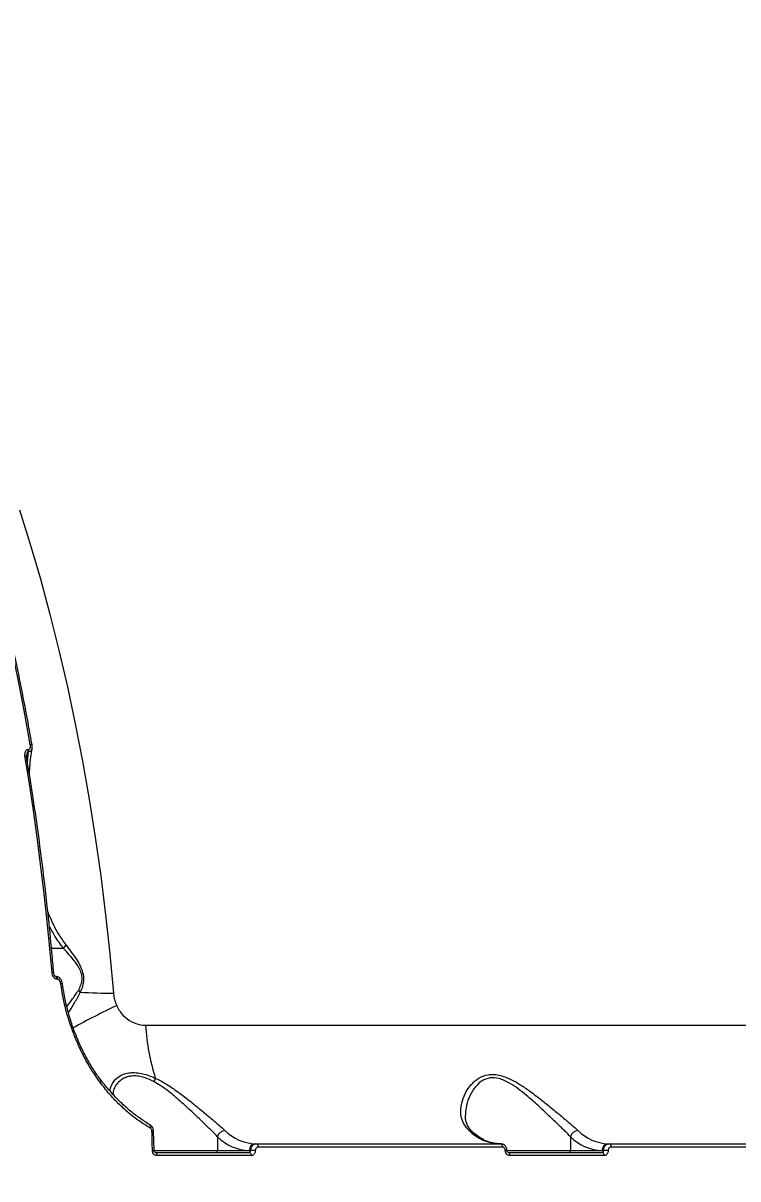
# Model space of a CAD drawing. Header units: millimetres. Extents: x -7735 to 7893, y -6545 to 6034.
# Drawn here: x 3101.2 to 3309.5, y 273.9 to 610.5 of the extents above; entities that cross this region are included whole.
import ezdxf

# ---------------------------------------------------------------- set-up
doc = ezdxf.new("R2010")
doc.units = ezdxf.units.MM
doc.layers.add('DIKOM_ОБЪЕКТ', color=7, linetype='Continuous')
doc.layers.add('DIKOM_РАЗМЕР_ОБЪЕКТА', color=7, linetype='Continuous')
doc.styles.add('style1', font='arial.ttf', dxfattribs={"width": 0.8})
doc.dimstyles.new('1-50', dxfattribs={"dimtxt": 300, "dimasz": 200, "dimexe": 100, "dimexo": 0, "dimgap": 100, "dimtad": 1, "dimtxsty": 'style1', "dimcen": 200, "dimclrd": 7, "dimclre": 7, "dimclrt": 7, "dimadec": 1, "dimazin": 2, "dimtfac": 1, "dimtmove": 0, "dimatfit": 2, "dimfxl": 0, "dimlwd": 25, "dimlwe": 18, "dimarcsym": 0})

# ---------------------------------------------------------------- blocks, each defined once
blk = doc.blocks.new('*D0')
at = {"layer": 'Defpoints', "color": 0, "transparency": 16777216}
for p in [(5893.22, 882.1), (-4595.74, 266.13), (5893.22, -5840.17)]:
    blk.add_point(p, dxfattribs=at)
at = {"layer": 'DIKOM_РАЗМЕР_ОБЪЕКТА', "color": 7, "lineweight": 18, "transparency": 16777216}
for p, q in [((5893.22, 882.1), (5893.22, -5940.17)), ((-4595.74, 266.13), (-4595.74, -5940.17))]:
    blk.add_line(p, q, dxfattribs=at)
at = {"layer": 'DIKOM_РАЗМЕР_ОБЪЕКТА', "color": 7, "lineweight": 25, "transparency": 16777216}
blk.add_line((-4395.74, -5840.17), (5693.22, -5840.17), dxfattribs=at)
at = {"layer": 'DIKOM_РАЗМЕР_ОБЪЕКТА', "color": 7, "transparency": 16777216}
for points in [[(-4395.74, -5806.84), (-4395.74, -5873.51), (-4595.74, -5840.17)], [(5693.22, -5806.84), (5693.22, -5873.51), (5893.22, -5840.17)]]:
    blk.add_solid(points, dxfattribs=at)
at = {"layer": 'DIKOM_РАЗМЕР_ОБЪЕКТА', "color": 7, "transparency": 16777216, "insert": (648.74, -5587), "char_height": 300, "attachment_point": 5, "style": 'style1'}
blk.add_mtext('10450', dxfattribs=at)

msp = doc.modelspace()

# ---------------------------------------------------------------- linework, layer by layer
at = {"layer": 'DIKOM_ОБЪЕКТ', "color": 7, "linetype": 'Continuous', "lineweight": 15}
for p, q in [((3102.611, 398.331), (3102.25, 396.329)), ((3102.448, 395.147), (3102.715, 398.331)), ((3102.715, 398.331), (3102.611, 398.331)), ((3102.614, 398.978), (3102.718, 398.978)), ((3112.939, 341.042), (3109.439, 341.042)), ((3110.613, 332.872), (3110.553, 332.872)), ((3111.122, 332.029), (3111.041, 332.029)), ((3112.633, 330.711), (3112.633, 330.716)), ((3136.855, 318.628), (3436.863, 318.628)), ((3139.334, 282.145), (3139.204, 287.765)), ((3157.85, 286.176), (3157.85, 282.125)), ((3260.71, 286.176), (3260.71, 282.125)), ((3168.833, 284.125), (3169.172, 284.125)), ((3169.172, 284.125), (3240.317, 284.125)), ((3240.832, 283.166), (3169.687, 283.166)), ((3271.692, 284.125), (3272.032, 284.125)), ((3272.032, 284.125), (3343.177, 284.125)), ((3343.692, 283.166), (3272.547, 283.166)), ((3139.304, 282.125), (3157.85, 282.125)), ((3139.648, 281.625), (3167.078, 281.625)), ((3167.592, 280.66), (3140.163, 280.66)), ((3157.85, 282.125), (3167.118, 282.125)), ((3167.118, 282.125), (3167.478, 282.125)), ((3242.164, 282.125), (3260.71, 282.125)), ((3242.508, 281.625), (3269.938, 281.625)), ((3270.452, 280.66), (3243.023, 280.66)), ((3260.71, 282.125), (3269.978, 282.125)), ((3269.978, 282.125), (3270.338, 282.125))]:
    msp.add_line(p, q, dxfattribs=at)
at = {"layer": 'DIKOM_ОБЪЕКТ', "color": 7, "linetype": 'Continuous', "lineweight": 15, "flags": 128}
for points in [[(3100.144, 468.765), (3103.249, 458.795), (3106.196, 448.645), (3108.983, 438.326), (3111.606, 427.847), (3114.063, 417.217), (3116.353, 406.446), (3118.472, 395.545), (3120.419, 384.524), (3122.191, 373.392), (3123.788, 362.161), (3125.208, 350.84), (3126.45, 339.441), (3127.511, 327.973)], [(3103.27, 400.437), (3101.78, 408.72), (3100.202, 416.94), (3098.536, 425.095), (3096.781, 433.18), (3094.941, 441.193), (3093.015, 449.129), (3091.004, 456.985), (3088.908, 464.758)], [(3103.767, 400.288), (3103.761, 400.307), (3103.723, 400.351), (3103.651, 400.388), (3103.55, 400.415), (3103.421, 400.431), (3103.27, 400.437)], [(3109.594, 333.971), (3108.883, 341.923), (3108.093, 349.846), (3107.226, 357.739), (3106.28, 365.598), (3105.257, 373.42), (3104.157, 381.202), (3102.979, 388.942), (3101.726, 396.637)], [(3102.222, 396.492), (3102.221, 396.499), (3102.189, 396.546), (3102.12, 396.585), (3102.017, 396.613), (3101.884, 396.631), (3101.726, 396.637)], [(3110.524, 332.872), (3110.528, 332.872), (3110.673, 332.834), (3110.806, 332.719), (3110.917, 332.536), (3110.998, 332.3), (3111.041, 332.029)], [(3110.613, 332.872), (3110.753, 332.834), (3110.887, 332.719), (3110.998, 332.536), (3111.078, 332.3), (3111.122, 332.029)], [(3123.878, 302.538), (3123.898, 302.497), (3123.891, 302.431), (3123.856, 302.347), (3123.793, 302.249), (3123.704, 302.139), (3123.593, 302.023)], [(3138.098, 289.522), (3138.185, 289.508), (3138.206, 289.499)], [(3138.206, 289.499), (3138.255, 289.463), (3138.305, 289.387), (3138.334, 289.284), (3138.339, 289.157), (3138.323, 289.011), (3138.284, 288.852), (3138.225, 288.684)], [(3138.849, 282.163), (3138.835, 282.867), (3138.82, 283.57), (3138.805, 284.274), (3138.789, 284.977), (3138.772, 285.68), (3138.755, 286.384), (3138.737, 287.087), (3138.719, 287.79)], [(3169.172, 284.125), (3169.27, 284.107), (3169.364, 284.053), (3169.452, 283.965), (3169.529, 283.847), (3169.593, 283.702), (3169.642, 283.536), (3169.673, 283.355), (3169.687, 283.166)], [(3240.317, 284.125), (3240.415, 284.107), (3240.509, 284.053), (3240.597, 283.965), (3240.674, 283.847), (3240.738, 283.702), (3240.787, 283.536), (3240.818, 283.355), (3240.832, 283.166)], [(3272.032, 284.125), (3272.13, 284.107), (3272.225, 284.053), (3272.312, 283.965), (3272.389, 283.847), (3272.453, 283.702), (3272.502, 283.536), (3272.534, 283.355), (3272.547, 283.166)], [(3139.648, 281.625), (3139.747, 281.607), (3139.841, 281.552), (3139.929, 281.464), (3140.006, 281.345), (3140.07, 281.199), (3140.119, 281.032), (3140.15, 280.85), (3140.163, 280.66)], [(3167.078, 281.625), (3167.176, 281.607), (3167.271, 281.552), (3167.358, 281.464), (3167.436, 281.345), (3167.5, 281.199), (3167.548, 281.032), (3167.58, 280.85), (3167.592, 280.66)], [(3242.508, 281.625), (3242.607, 281.607), (3242.701, 281.552), (3242.789, 281.464), (3242.866, 281.345), (3242.93, 281.199), (3242.979, 281.032), (3243.01, 280.85), (3243.023, 280.66)], [(3269.938, 281.625), (3270.036, 281.607), (3270.131, 281.552), (3270.218, 281.464), (3270.296, 281.345), (3270.36, 281.199), (3270.408, 281.032), (3270.44, 280.85), (3270.452, 280.66)]]:
    msp.add_lwpolyline(points, dxfattribs=at)
at = {"layer": 'DIKOM_ОБЪЕКТ', "color": 7, "linetype": 'Continuous', "lineweight": 15}
for centre, radius, start, end in [((3100.741, 398.662), 1.899, 349.96028, 9.57523), ((3100.85, 398.662), 1.894, 349.93206, 9.60346), ((3111.13, 342.963), 2.639, 313.27871, 339.97994), ((3109.74, 333.316), 0.671, 59.35652, 102.58003), ((3112.361, 329.835), 0.922, 72.8197, 103.12791), ((3115.698, 326.528), 2.77, 39.65916, 55.44566), ((3126.953, 456.413), 128.442, 265.92722, 270.24919), ((3202.073, 163.696), 176.698, 114.6198, 119.25314), ((3204.226, 323.089), 67.519, 183.78859, 197.11489), ((3116.007, 316.099), 0.878, 285.76553, 318.09128), ((3133.557, 304.692), 6.314, 336.49231, 346.50748), ((3138.868, 285.97), 1.827, 79.40743, 94.69224), ((3160.157, 285.613), 2.375, 93.66054, 166.28356), ((3167.616, 295.895), 13.778, 224.86016, 267.92748), ((3169.307, 297.239), 13.122, 224.8593, 267.92855), ((3240.452, 297.239), 13.122, 224.8593, 267.92855), ((3231.185, 286.668), 1.316, 48.30077, 91.5241), ((3263.017, 285.612), 2.375, 93.66716, 166.28317), ((3270.476, 295.894), 13.777, 224.85818, 267.92946), ((3272.167, 297.239), 13.122, 224.85999, 267.92786), ((3168.987, 282.258), 1.874, 94.73877, 184.05273), ((3271.847, 282.258), 1.874, 94.73619, 184.06319), ((3138.999, 279.711), 2.457, 82.14535, 93.48568), ((3157.383, 282.092), 0.468, 274.71732, 4.10034), ((3168.802, 259.235), 22.929, 89.87964, 93.309), ((3241.858, 279.674), 2.494, 82.25149, 93.42171), ((3260.243, 282.092), 0.469, 274.74497, 4.04119), ((3271.662, 259.22), 22.944, 89.88019, 93.3079)]:
    msp.add_arc(centre, radius, start, end, dxfattribs=at)
for points, knots in [([(3103.767, 400.288), (3103.43, 402.2), (3102.452, 407.745), (3100.717, 416.843), (3098.511, 427.538), (3096.153, 438.111), (3093.645, 448.554), (3091.386, 457.356), (3089.938, 462.65), (3089.418, 464.552)], [0, 0, 0, 0, 0.086465, 0.250743, 0.4150279, 0.5793135, 0.7436053, 0.9078984, 1, 1, 1, 1]), ([(3101.726, 396.637), (3101.693, 396.941), (3101.629, 397.529), (3101.768, 398.254), (3102.025, 398.703), (3102.304, 398.935), (3102.51, 398.963), (3102.614, 398.978)], [0, 0, 0, 0, 0.3047147, 0.5876, 0.7664155, 0.8828433, 1, 1, 1, 1]), ([(3102.243, 396.493), (3102.224, 396.567), (3102.149, 396.869), (3102.162, 397.211), (3102.212, 397.404), (3102.217, 397.426)], [0, 0, 0, 0, 0.2252474, 0.9124337, 1, 1, 1, 1]), ([(3102.611, 398.331), (3102.596, 398.328), (3102.563, 398.324), (3102.505, 398.278), (3102.403, 398.133), (3102.281, 397.81), (3102.254, 397.51), (3102.238, 397.333)], [0, 0, 0, 0, 0.0454351, 0.1015924, 0.2032841, 0.5305337, 1, 1, 1, 1]), ([(3103.764, 399.266), (3103.745, 399.125), (3103.706, 398.839), (3103.438, 398.556), (3103.106, 398.373), (3102.848, 398.345), (3102.715, 398.331)], [0, 0, 0, 0, 0.27763858, 0.56352724, 0.77590008, 1, 1, 1, 1]), ([(3102.718, 398.978), (3102.784, 398.987), (3102.918, 399.004), (3103.095, 399.151), (3103.252, 399.432), (3103.335, 399.883), (3103.292, 400.247), (3103.27, 400.437)], [0, 0, 0, 0, 0.1206092, 0.2406321, 0.4168324, 0.6949736, 1, 1, 1, 1]), ([(3103.003, 391.657), (3103.017, 391.947), (3103.116, 394.075), (3103.37, 396.617), (3103.713, 398.869), (3103.773, 399.264)], [0, 0, 0, 0, 0.1151605, 0.8449224, 1, 1, 1, 1]), ([(3103.785, 399.281), (3103.795, 399.326), (3103.859, 399.624), (3103.848, 399.973), (3103.765, 400.259), (3103.757, 400.288)], [0, 0, 0, 0, 0.137747, 0.9119904, 1, 1, 1, 1]), ([(3110.082, 333.894), (3109.909, 335.886), (3109.409, 341.665), (3108.458, 351.188), (3107.177, 362.435), (3105.736, 373.609), (3104.165, 384.508), (3102.956, 392.115), (3102.299, 396.033), (3102.222, 396.492)], [0, 0, 0, 0, 0.0939959, 0.2725771, 0.4511648, 0.6297533, 0.8083442, 0.9775398, 1, 1, 1, 1]), ([(3108.388, 351.569), (3108.794, 350.558), (3109.685, 348.341), (3111.415, 345.139), (3112.876, 343.089), (3113.609, 342.06)], [0, 0, 0, 0, 0.2943199, 0.6458017, 1, 1, 1, 1]), ([(3112.939, 341.042), (3112.066, 342.206), (3110.503, 344.292), (3109.304, 346.677), (3108.775, 347.732)], [0, 0, 0, 0, 0.5579978, 1, 1, 1, 1]), ([(3117.269, 328.81), (3117.535, 329.294), (3118.037, 330.209), (3118.43, 331.808), (3118.295, 333.53), (3117.831, 334.677), (3117.166, 335.924), (3116.183, 337.354), (3114.628, 339.219), (3113.502, 340.434), (3112.939, 341.042)], [0, 0, 0, 0, 0.1297929, 0.2451241, 0.3384632, 0.4557885, 0.4772331, 0.6177235, 0.8086898, 1, 1, 1, 1]), ([(3113.609, 342.06), (3114.137, 341.374), (3115.199, 339.995), (3116.686, 337.896), (3117.935, 335.751), (3118.694, 333.722), (3118.857, 331.701), (3118.531, 329.908), (3118.07, 328.848), (3117.83, 328.296)], [0, 0, 0, 0, 0.183642, 0.3692279, 0.5090715, 0.6522012, 0.7508491, 0.8702061, 1, 1, 1, 1]), ([(3111.041, 332.029), (3110.946, 332.038), (3110.727, 332.06), (3110.376, 332.26), (3110.015, 332.65), (3109.708, 333.244), (3109.633, 333.72), (3109.594, 333.971)], [0, 0, 0, 0, 0.1205458, 0.2783721, 0.4705529, 0.7208254, 1, 1, 1, 1]), ([(3110.556, 332.871), (3110.556, 332.87), (3110.557, 332.87), (3110.517, 332.891), (3110.455, 332.945), (3110.363, 333.051), (3110.249, 333.238), (3110.121, 333.57), (3110.074, 333.872), (3110.075, 334.056), (3110.075, 334.076)], [0, 0, 0, 0, 0.03743008, 0.10255952, 0.17871431, 0.26485738, 0.40873225, 0.62096755, 0.96010058, 1, 1, 1, 1]), ([(3112.62, 330.714), (3112.61, 330.801), (3112.566, 331.204), (3112.296, 331.826), (3111.797, 332.447), (3111.224, 332.775), (3110.807, 332.907), (3110.612, 332.872), (3110.611, 332.871)], [0, 0, 0, 0, 0.0817222, 0.3759957, 0.6104925, 0.8127729, 0.9991639, 1, 1, 1, 1]), ([(3112.151, 330.733), (3112.116, 330.899), (3112.048, 331.226), (3111.818, 331.629), (3111.552, 331.891), (3111.315, 332.013), (3111.176, 332.024), (3111.122, 332.029)], [0, 0, 0, 0, 0.2734329, 0.5392797, 0.7386258, 0.8989822, 1, 1, 1, 1]), ([(3116.246, 315.254), (3115.337, 317.739), (3113.495, 322.772), (3112.603, 328.057), (3112.151, 330.733)], [0, 0, 0, 0, 0.4938411, 1, 1, 1, 1]), ([(3116.681, 315.521), (3116.57, 315.78), (3115.945, 317.237), (3115.02, 320.004), (3113.933, 323.806), (3113.134, 327.391), (3112.803, 329.707), (3112.659, 330.715)], [0, 0, 0, 0, 0.054031, 0.3030891, 0.5536407, 0.8056003, 1, 1, 1, 1]), ([(3113.911, 324.09), (3114.391, 324.699), (3115.463, 326.058), (3116.627, 327.831), (3117.269, 328.81)], [0, 0, 0, 0, 0.4484509, 1, 1, 1, 1]), ([(3117.83, 328.296), (3117.278, 327.257), (3116.172, 325.177), (3114.946, 323.3), (3114.44, 322.508), (3114.371, 322.4)], [0, 0, 0, 0, 0.4628975, 0.926632, 1, 1, 1, 1]), ([(3127.511, 327.973), (3127.517, 327.915), (3127.575, 327.274), (3127.788, 326.021), (3128.234, 324.902), (3128.461, 324.331)], [0, 0, 0, 0, 0.0468165, 0.514287, 1, 1, 1, 1]), ([(3128.461, 324.331), (3128.731, 323.812), (3129.487, 322.357), (3131.351, 320.433), (3133.989, 318.917), (3135.893, 318.725), (3136.855, 318.628)], [0, 0, 0, 0, 0.1529659, 0.4283695, 0.7114414, 1, 1, 1, 1]), ([(3123.593, 302.023), (3122.189, 304.059), (3119.347, 308.179), (3117.288, 312.877), (3116.246, 315.254)], [0, 0, 0, 0, 0.4941799, 1, 1, 1, 1]), ([(3123.911, 302.563), (3123.565, 303.016), (3122.449, 304.481), (3120.762, 307.16), (3118.874, 310.573), (3117.519, 313.376), (3116.865, 315.064), (3116.687, 315.522)], [0, 0, 0, 0, 0.11727792, 0.37907313, 0.64086207, 0.90238525, 1, 1, 1, 1]), ([(3126.523, 299.426), (3126.522, 299.44), (3126.452, 300.091), (3126.876, 301.188), (3127.765, 302.638), (3128.964, 303.673), (3130.379, 304.395), (3131.887, 304.804), (3133.647, 304.912), (3136.033, 304.612), (3138.115, 303.917), (3139.485, 303.312), (3139.697, 303.219)], [0, 0, 0, 0, 0.0035402, 0.1675409, 0.2942475, 0.4242355, 0.5176078, 0.6133087, 0.7076964, 0.8056953, 0.9699587, 1, 1, 1, 1]), ([(3139.347, 302.174), (3139.152, 302.272), (3137.903, 302.9), (3136.063, 303.6), (3133.956, 303.917), (3132.856, 303.867), (3131.795, 303.687), (3130.783, 303.367), (3129.485, 302.604), (3128.389, 301.5), (3127.559, 300.113), (3127.391, 299.094), (3127.308, 298.587)], [0, 0, 0, 0, 0.03132435, 0.20055858, 0.28865162, 0.38015306, 0.39707447, 0.49356011, 0.59295535, 0.72667395, 0.86410289, 1, 1, 1, 1]), ([(3139.697, 303.219), (3140.743, 302.696), (3142.84, 301.65), (3146.122, 299.373), (3149.584, 296.759), (3152.929, 294.034), (3155.837, 291.617), (3158.209, 289.599), (3159.434, 288.496), (3160.006, 287.983)], [0, 0, 0, 0, 0.1281539, 0.2567393, 0.4268122, 0.5968786, 0.7373099, 0.8775755, 1, 1, 1, 1]), ([(3231.15, 287.983), (3230.649, 288.528), (3229.63, 289.637), (3228.887, 291.61), (3228.653, 293.739), (3228.953, 296.107), (3229.872, 298.685), (3231.516, 301.255), (3233.772, 303.299), (3236.159, 304.245), (3238.217, 304.374), (3239.882, 304.159), (3241.621, 303.638), (3243.712, 302.721), (3246.113, 301.337), (3249.159, 299.255), (3252.516, 296.689), (3255.848, 293.988), (3258.759, 291.562), (3261.098, 289.574), (3262.312, 288.481), (3262.866, 287.983)], [0, 0, 0, 0, 0.0545821, 0.1110304, 0.1659452, 0.2220119, 0.2890719, 0.3579591, 0.4226719, 0.4774012, 0.5047475, 0.533098, 0.5623524, 0.5923815, 0.6398889, 0.688584, 0.7592846, 0.832059, 0.8901599, 0.9498676, 1, 1, 1, 1]), ([(3260.71, 286.176), (3260.192, 286.7), (3259.071, 287.836), (3256.923, 289.917), (3254.293, 292.43), (3251.247, 295.275), (3248.234, 297.948), (3245.451, 300.164), (3243.307, 301.615), (3241.397, 302.6), (3239.566, 303.254), (3238.045, 303.398), (3236.705, 303.207), (3235.689, 302.881), (3234.07, 301.935), (3232.381, 300.099), (3230.978, 297.42), (3230.194, 294.794), (3230.117, 293.153), (3230.084, 292.456)], [0, 0, 0, 0, 0.06143199, 0.13314187, 0.2068026, 0.29393196, 0.38335362, 0.44062075, 0.49905195, 0.53304147, 0.56794302, 0.61789787, 0.63120859, 0.66237814, 0.69458642, 0.77153542, 0.85351714, 0.93774992, 1, 1, 1, 1]), ([(3138.225, 288.684), (3137.142, 289.353), (3134.975, 290.69), (3131.901, 293.077), (3128.955, 295.753), (3126.154, 298.716), (3124.447, 300.92), (3123.593, 302.023)], [0, 0, 0, 0, 0.197682, 0.3953802, 0.5930914, 0.7965468, 1, 1, 1, 1]), ([(3134.824, 291.834), (3134.764, 291.874), (3133.697, 292.586), (3131.735, 294.221), (3128.962, 296.736), (3126.382, 299.541), (3124.707, 301.506), (3123.953, 302.583), (3123.944, 302.596)], [0, 0, 0, 0, 0.0146879, 0.259492, 0.5052833, 0.751391, 0.9969865, 1, 1, 1, 1]), ([(3157.85, 286.176), (3157.316, 286.716), (3156.175, 287.872), (3153.994, 289.983), (3151.353, 292.505), (3148.302, 295.358), (3145.197, 298.088), (3142.224, 300.482), (3140.315, 301.604), (3139.347, 302.174)], [0, 0, 0, 0, 0.12270735, 0.26246308, 0.40601803, 0.574928, 0.74826641, 0.87237095, 1, 1, 1, 1]), ([(3138.259, 289.601), (3138.053, 289.714), (3136.869, 290.363), (3135.749, 291.169), (3134.824, 291.834)], [0, 0, 0, 0, 0.1745518, 1, 1, 1, 1]), ([(3139.188, 287.765), (3139.189, 287.852), (3139.191, 288.196), (3138.972, 288.752), (3138.586, 289.279), (3138.248, 289.449), (3138.12, 289.513)], [0, 0, 0, 0, 0.11915466, 0.47149969, 0.79984666, 1, 1, 1, 1]), ([(3232.092, 287.656), (3231.976, 287.753), (3231.53, 288.129), (3230.979, 288.901), (3230.421, 290.008), (3230.104, 291.195), (3230.096, 292.069), (3230.093, 292.453)], [0, 0, 0, 0, 0.0752385, 0.2906317, 0.5342506, 0.7957423, 1, 1, 1, 1]), ([(3138.719, 287.79), (3138.706, 287.903), (3138.681, 288.129), (3138.525, 288.428), (3138.356, 288.603), (3138.248, 288.67), (3138.225, 288.684)], [0, 0, 0, 0, 0.3067128, 0.6132682, 0.9193626, 1, 1, 1, 1]), ([(3239.977, 284.125), (3239.708, 284.133), (3238.872, 284.155), (3237.474, 284.418), (3235.789, 285.036), (3234.133, 285.967), (3232.895, 286.897), (3232.216, 287.51), (3232.064, 287.647)], [0, 0, 0, 0, 0.1027251, 0.3181873, 0.5309166, 0.738459, 0.9415003, 1, 1, 1, 1]), ([(3167.478, 282.125), (3167.485, 282.273), (3167.502, 282.645), (3167.703, 283.208), (3168.085, 283.715), (3168.595, 284.059), (3168.98, 284.103), (3169.172, 284.125)], [0, 0, 0, 0, 0.1417116, 0.3564003, 0.5709487, 0.785456, 1, 1, 1, 1]), ([(3169.687, 283.166), (3169.591, 283.155), (3169.399, 283.133), (3169.145, 282.96), (3168.957, 282.706), (3168.859, 282.424), (3168.853, 282.238), (3168.85, 282.163)], [0, 0, 0, 0, 0.2142093, 0.4285813, 0.6431538, 0.8580903, 1, 1, 1, 1]), ([(3242.18, 282.145), (3242.183, 282.203), (3242.197, 282.517), (3242.003, 283.086), (3241.552, 283.696), (3240.938, 284.043), (3240.446, 284.168), (3240.193, 284.108), (3240.149, 284.097)], [0, 0, 0, 0, 0.0539326, 0.2916893, 0.5387689, 0.7514797, 0.9573208, 1, 1, 1, 1]), ([(3241.709, 282.163), (3241.698, 282.276), (3241.674, 282.502), (3241.52, 282.802), (3241.298, 283.029), (3241.054, 283.149), (3240.895, 283.161), (3240.832, 283.166)], [0, 0, 0, 0, 0.2151415, 0.4301667, 0.6451234, 0.8595594, 1, 1, 1, 1]), ([(3270.338, 282.125), (3270.345, 282.273), (3270.362, 282.645), (3270.563, 283.208), (3270.945, 283.715), (3271.455, 284.059), (3271.84, 284.103), (3272.032, 284.125)], [0, 0, 0, 0, 0.1417224, 0.356427, 0.5709404, 0.7855124, 1, 1, 1, 1]), ([(3272.547, 283.166), (3272.451, 283.155), (3272.259, 283.133), (3272.005, 282.96), (3271.817, 282.706), (3271.72, 282.424), (3271.713, 282.238), (3271.71, 282.163)], [0, 0, 0, 0, 0.2143199, 0.4286745, 0.6432295, 0.8581018, 1, 1, 1, 1]), ([(3140.163, 280.66), (3140.069, 280.667), (3139.83, 280.685), (3139.465, 280.865), (3139.132, 281.205), (3138.902, 281.656), (3138.867, 281.994), (3138.849, 282.163)], [0, 0, 0, 0, 0.14060752, 0.35507767, 0.56988635, 0.78487685, 1, 1, 1, 1]), ([(3139.622, 281.638), (3139.605, 281.638), (3139.576, 281.637), (3139.475, 281.724), (3139.397, 281.846), (3139.345, 282), (3139.329, 282.149), (3139.338, 282.235), (3139.342, 282.266)], [0, 0, 0, 0, 0.2756069, 0.4589945, 0.6094842, 0.7622135, 0.9132989, 1, 1, 1, 1]), ([(3167.078, 281.625), (3167.126, 281.631), (3167.221, 281.642), (3167.345, 281.728), (3167.435, 281.855), (3167.478, 281.995), (3167.478, 282.088), (3167.478, 282.125)], [0, 0, 0, 0, 0.213867, 0.4282439, 0.64284, 0.8579009, 1, 1, 1, 1]), ([(3168.85, 282.163), (3168.846, 282.052), (3168.836, 281.773), (3168.689, 281.35), (3168.406, 280.969), (3168.025, 280.71), (3167.737, 280.677), (3167.592, 280.66)], [0, 0, 0, 0, 0.141844, 0.3567224, 0.5713473, 0.7856878, 1, 1, 1, 1]), ([(3243.023, 280.66), (3242.929, 280.667), (3242.69, 280.685), (3242.325, 280.865), (3241.992, 281.206), (3241.762, 281.656), (3241.727, 281.994), (3241.709, 282.163)], [0, 0, 0, 0, 0.1406107, 0.3550856, 0.569833, 0.784872, 1, 1, 1, 1]), ([(3242.482, 281.638), (3242.465, 281.638), (3242.437, 281.637), (3242.335, 281.723), (3242.258, 281.846), (3242.205, 282), (3242.189, 282.149), (3242.199, 282.235), (3242.202, 282.266)], [0, 0, 0, 0, 0.2755612, 0.4590365, 0.6094392, 0.7622327, 0.9132984, 1, 1, 1, 1]), ([(3269.938, 281.625), (3269.986, 281.631), (3270.082, 281.642), (3270.205, 281.728), (3270.295, 281.855), (3270.339, 281.995), (3270.338, 282.088), (3270.338, 282.125)], [0, 0, 0, 0, 0.2139738, 0.42814234, 0.64274978, 0.85790479, 1, 1, 1, 1]), ([(3271.71, 282.163), (3271.706, 282.052), (3271.696, 281.773), (3271.549, 281.35), (3271.266, 280.969), (3270.885, 280.71), (3270.597, 280.677), (3270.452, 280.66)], [0, 0, 0, 0, 0.1418369, 0.3567358, 0.5712936, 0.7856986, 1, 1, 1, 1])]:
    msp.add_open_spline(points, degree=3, knots=knots, dxfattribs=at)

# ---------------------------------------------------------------- dimensions: what is measured, and where the dimension line sits
at = {"layer": 'DIKOM_РАЗМЕР_ОБЪЕКТА'}
dim = msp.add_linear_dim(base=(5893.216, -5840.173), p1=(-4595.736, 266.125), p2=(5893.216, 882.098), text='10450', dimstyle='1-50', dxfattribs=at)
dim.commit()
dim.dimension.update_dxf_attribs({"geometry": '*D0', "text_midpoint": (648.74, -5840.173), "dimtype": 160})

doc.saveas('drawing.dxf')
